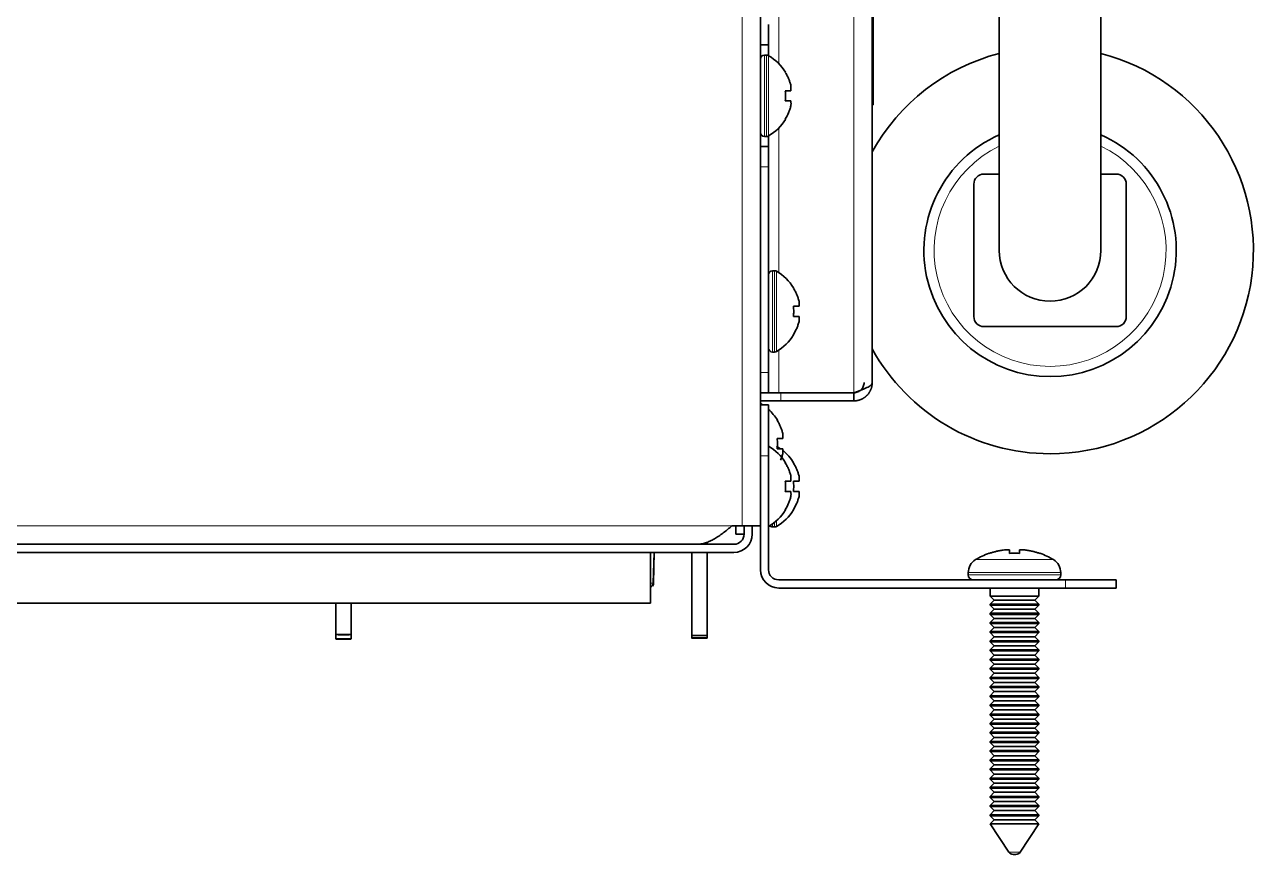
# Model space of a CAD drawing. Header units: millimetres. Extents: x -1803 to 2559, y -1143 to 2136.
# Drawn here: x 9.5 to 130.4, y 14 to 95.6 of the extents above; entities that cross this region are included whole.
import ezdxf

# ---------------------------------------------------------------- set-up
doc = ezdxf.new("R2010")
doc.units = ezdxf.units.MM

msp = doc.modelspace()

# ---------------------------------------------------------------- linework, layer by layer
at = {"linetype": 'Continuous', "lineweight": 13}
for p, q in [((80.05, 939.79), (80.05, 46.3)), ((91.05, 146.6), (91.05, 59.4)), ((83.65, 135.28), (83.65, 91.77)), ((82.25, 92.6), (82.25, 88.6)), ((82.45, 92.6), (82.45, 88.6)), ((82.65, 92.55), (82.65, 88.6)), ((82.25, 88.6), (82.25, 84.6)), ((82.45, 88.6), (82.45, 84.6)), ((82.65, 88.6), (82.65, 84.66)), ((83.65, 85.43), (83.65, 71.23)), ((81.85, 81.6), (82.65, 81.6)), ((83.05, 71.4), (83.05, 67.4)), ((83.25, 71.4), (83.25, 67.4)), ((83.45, 71.35), (83.45, 67.4)), ((83.05, 67.4), (83.05, 63.4)), ((83.25, 67.4), (83.25, 63.4)), ((83.45, 67.4), (83.45, 63.46)), ((83.65, 63.58), (83.65, 59.4)), ((82.65, 61.4), (81.85, 61.4)), ((83.85, 58.6), (83.85, 59.4)), ((81.85, 58.35), (81.85, 58.2)), ((82.65, 53.2), (81.85, 53.2)), ((82.65, 54.15), (82.65, 50.2)), ((82.65, 50.2), (82.65, 46.26)), ((79.05, 46.3), (-331.15, 46.3)), ((83.05, 46.52), (83.05, 46.2)), ((83.25, 46.67), (83.25, 46.2)), ((83.45, 46.84), (83.45, 46.26)), ((103.03, 42.99), (106.85, 42.99)), ((106.85, 42.99), (110.68, 42.99)), ((102.3, 41.71), (106.85, 41.71)), ((102.3, 41.5), (106.85, 41.5)), ((106.85, 41.71), (111.4, 41.71)), ((106.85, 41.5), (111.4, 41.5)), ((71.3, 40.69), (71.35, 40.69)), ((111.85, 40.2), (111.85, 41)), ((107.4, 14.23), (106.3, 14.23))]:
    msp.add_line(p, q, dxfattribs=at)
at = {"linetype": 'Continuous', "lineweight": 35}
for p, q in [((81.85, 939.79), (81.85, 46.3)), ((92.85, 60.4), (92.85, 146.6)), ((115.35, 73.4), (115.35, 123.4)), ((92.95, 98.72), (92.95, 87.7)), ((105.35, 73.4), (105.35, 97.52)), ((82.65, 95.6), (82.65, 93.6)), ((81.85, 93.6), (82.65, 93.6)), ((82.65, 93.6), (82.65, 92.55)), ((82.45, 92.6), (82.25, 92.6)), ((84.3, 90.9), (84.33, 90.9)), ((92.85, 87.7), (92.95, 87.7)), ((84.33, 86.3), (84.3, 86.3)), ((82.65, 84.66), (82.65, 83.6)), ((81.85, 83.6), (82.65, 83.6)), ((82.25, 84.6), (82.45, 84.6)), ((82.65, 83.6), (82.65, 81.6)), ((82.65, 81.6), (82.65, 61.4)), ((102.85, 79.9), (102.85, 66.9)), ((105.35, 80.9), (103.85, 80.9)), ((116.85, 80.9), (115.35, 80.9)), ((117.85, 66.9), (117.85, 79.9)), ((83.25, 71.4), (83.05, 71.4)), ((85.1, 69.7), (85.13, 69.7)), ((103.85, 65.9), (116.85, 65.9)), ((85.13, 65.1), (85.1, 65.1)), ((83.05, 63.4), (83.25, 63.4)), ((82.65, 61.4), (82.65, 59.4)), ((82.65, 59.4), (81.85, 59.4)), ((83.65, 59.4), (82.65, 59.4)), ((91.05, 59.4), (83.65, 59.4)), ((91.05, 59.4), (91.05, 58.6)), ((83.85, 58.6), (81.85, 58.6)), ((81.85, 53.2), (81.85, 58.2)), ((81.85, 58.2), (82.65, 58.2)), ((82.65, 58.2), (82.65, 53.2)), ((91.05, 58.6), (83.85, 58.6)), ((83.5, 56.7), (83.53, 56.7)), ((81.85, 42), (81.85, 53.2)), ((82.65, 42), (82.65, 53.2)), ((84.3, 52.5), (84.33, 52.5)), ((85.1, 52.5), (85.13, 52.5)), ((84.33, 47.9), (84.3, 47.9)), ((85.13, 47.9), (85.1, 47.9)), ((80.05, 46.3), (79.05, 46.3)), ((79.45, 45.5), (79.45, 46.3)), ((81.85, 46.3), (80.05, 46.3)), ((80.25, 46.3), (80.25, 45.5)), ((81.05, 46.3), (81.05, 45.5)), ((83.05, 46.2), (83.25, 46.2)), ((79.45, 45.5), (80.25, 45.5)), ((79.25, 43.7), (-436.55, 43.7)), ((75.59, 44.5), (-433.88, 44.5)), ((71.05, 38.7), (71.05, 43.7)), ((71.4, 43.7), (71.3, 40.69)), ((71.4, 43.7), (71.35, 40.69)), ((75.1, 43.7), (75.1, 35.53)), ((79.25, 44.5), (75.59, 44.5)), ((76.6, 44.5), (76.6, 44.71)), ((76.6, 35.53), (76.6, 43.7)), ((104.35, 43.6), (104.35, 43.61)), ((109.35, 43.6), (109.35, 43.61)), ((102.3, 41.71), (102.3, 41.5)), ((111.4, 41.5), (111.4, 41.71)), ((111.85, 41), (83.65, 41)), ((111.85, 40.2), (83.65, 40.2)), ((104.45, 40.2), (104.45, 39.41)), ((109.25, 39.41), (109.25, 40.2)), ((111.85, 41), (116.85, 41)), ((116.85, 40.2), (111.85, 40.2)), ((116.85, 41), (116.85, 40.2)), ((6.05, 38.7), (71.05, 38.7)), ((40.1, 38.7), (40.1, 35.62)), ((41.6, 35.62), (41.6, 38.7)), ((104.45, 39.41), (104.85, 39.01)), ((104.45, 39.41), (109.25, 39.41)), ((104.85, 39.01), (104.45, 38.61)), ((108.85, 39.01), (104.85, 39.01)), ((108.85, 39.01), (109.25, 39.41)), ((109.25, 38.61), (108.85, 39.01)), ((109.25, 38.61), (104.45, 38.61)), ((104.45, 38.61), (104.45, 38.51)), ((104.45, 38.51), (109.25, 38.51)), ((104.45, 38.51), (104.85, 38.11)), ((104.85, 38.11), (104.45, 37.71)), ((104.45, 37.71), (106.85, 37.71)), ((104.45, 37.71), (104.45, 37.61)), ((104.45, 37.61), (109.25, 37.61)), ((104.45, 37.61), (104.85, 37.21)), ((108.85, 38.11), (104.85, 38.11)), ((106.85, 37.71), (109.25, 37.71)), ((108.85, 38.11), (109.25, 38.51)), ((109.25, 37.71), (108.85, 38.11)), ((108.85, 37.21), (109.25, 37.61)), ((109.25, 38.51), (109.25, 38.61)), ((109.25, 37.61), (109.25, 37.71)), ((104.85, 37.21), (104.45, 36.81)), ((104.45, 36.81), (104.45, 36.71)), ((109.25, 36.81), (104.45, 36.81)), ((104.45, 36.71), (109.25, 36.71)), ((104.45, 36.71), (104.85, 36.31)), ((104.85, 36.31), (104.45, 35.91)), ((108.85, 37.21), (104.85, 37.21)), ((108.85, 36.31), (104.85, 36.31)), ((109.25, 36.81), (108.85, 37.21)), ((108.85, 36.31), (109.25, 36.71)), ((109.25, 35.91), (108.85, 36.31)), ((109.25, 36.71), (109.25, 36.81)), ((40.1, 35.62), (40.1, 35.19)), ((41.6, 35.19), (41.6, 35.62)), ((75.1, 35.53), (75.1, 35.28)), ((76.6, 35.28), (76.6, 35.53)), ((109.25, 35.91), (104.45, 35.91)), ((104.45, 35.91), (104.45, 35.81)), ((104.45, 35.81), (109.25, 35.81)), ((104.45, 35.81), (104.85, 35.41)), ((104.85, 35.41), (104.45, 35.01)), ((108.85, 35.41), (104.85, 35.41)), ((108.85, 35.41), (109.25, 35.81)), ((109.25, 35.01), (108.85, 35.41)), ((109.25, 35.81), (109.25, 35.91)), ((109.25, 35.01), (104.45, 35.01)), ((104.45, 35.01), (104.45, 34.91)), ((104.45, 34.91), (109.25, 34.91)), ((104.45, 34.91), (104.85, 34.51)), ((104.85, 34.51), (104.45, 34.11)), ((109.25, 34.11), (104.45, 34.11)), ((104.45, 34.11), (104.45, 34.01)), ((104.45, 34.01), (109.25, 34.01)), ((104.45, 34.01), (104.85, 33.61)), ((108.85, 34.51), (104.85, 34.51)), ((108.85, 34.51), (109.25, 34.91)), ((109.25, 34.11), (108.85, 34.51)), ((108.85, 33.61), (109.25, 34.01)), ((109.25, 34.91), (109.25, 35.01)), ((109.25, 34.01), (109.25, 34.11)), ((104.85, 33.61), (104.45, 33.21)), ((104.45, 33.21), (106.85, 33.21)), ((104.45, 33.21), (104.45, 33.11)), ((104.45, 33.11), (109.25, 33.11)), ((104.45, 33.11), (104.85, 32.71)), ((104.85, 32.71), (104.45, 32.31)), ((108.85, 33.61), (104.85, 33.61)), ((108.85, 32.71), (104.85, 32.71)), ((106.85, 33.21), (109.25, 33.21)), ((109.25, 33.21), (108.85, 33.61)), ((108.85, 32.71), (109.25, 33.11)), ((109.25, 32.31), (108.85, 32.71)), ((109.25, 33.11), (109.25, 33.21)), ((109.25, 32.31), (104.45, 32.31)), ((104.45, 32.31), (104.45, 32.21)), ((104.45, 32.21), (104.85, 31.81)), ((104.45, 32.21), (109.25, 32.21)), ((104.85, 31.81), (104.45, 31.41)), ((108.85, 31.81), (104.85, 31.81)), ((108.85, 31.81), (109.25, 32.21)), ((109.25, 31.41), (108.85, 31.81)), ((109.25, 32.21), (109.25, 32.31)), ((109.25, 31.41), (104.45, 31.41)), ((104.45, 31.41), (104.45, 31.31)), ((104.45, 31.31), (104.85, 30.91)), ((104.45, 31.31), (109.25, 31.31)), ((104.85, 30.91), (104.45, 30.51)), ((109.25, 30.51), (104.45, 30.51)), ((104.45, 30.51), (104.45, 30.41)), ((104.45, 30.41), (104.85, 30.01)), ((104.45, 30.41), (109.25, 30.41)), ((108.85, 30.91), (104.85, 30.91)), ((108.85, 30.91), (109.25, 31.31)), ((109.25, 30.51), (108.85, 30.91)), ((108.85, 30.01), (109.25, 30.41)), ((109.25, 31.31), (109.25, 31.41)), ((109.25, 30.41), (109.25, 30.51)), ((104.85, 30.01), (104.45, 29.61)), ((109.25, 29.61), (104.45, 29.61)), ((104.45, 29.61), (104.45, 29.51)), ((104.45, 29.51), (104.85, 29.11)), ((104.45, 29.51), (109.25, 29.51)), ((104.85, 29.11), (104.45, 28.71)), ((108.85, 30.01), (104.85, 30.01)), ((108.85, 29.11), (104.85, 29.11)), ((109.25, 29.61), (108.85, 30.01)), ((108.85, 29.11), (109.25, 29.51)), ((109.25, 28.71), (108.85, 29.11)), ((109.25, 29.51), (109.25, 29.61)), ((104.45, 28.71), (106.85, 28.71)), ((104.45, 28.71), (104.45, 28.61)), ((104.45, 28.61), (109.25, 28.61)), ((104.45, 28.61), (104.85, 28.21)), ((104.85, 28.21), (104.45, 27.81)), ((109.25, 27.81), (104.45, 27.81)), ((104.45, 27.81), (104.45, 27.71)), ((108.85, 28.21), (104.85, 28.21)), ((106.85, 28.71), (109.25, 28.71)), ((108.85, 28.21), (109.25, 28.61)), ((109.25, 27.81), (108.85, 28.21)), ((109.25, 28.61), (109.25, 28.71)), ((109.25, 27.71), (109.25, 27.81)), ((104.45, 27.71), (104.85, 27.31)), ((104.45, 27.71), (109.25, 27.71)), ((104.85, 27.31), (104.45, 26.91)), ((104.45, 26.91), (106.85, 26.91)), ((104.45, 26.91), (104.45, 26.81)), ((104.45, 26.81), (104.85, 26.41)), ((104.45, 26.81), (109.25, 26.81)), ((108.85, 27.31), (104.85, 27.31)), ((106.85, 26.91), (109.25, 26.91)), ((108.85, 27.31), (109.25, 27.71)), ((109.25, 26.91), (108.85, 27.31)), ((108.85, 26.41), (109.25, 26.81)), ((109.25, 26.81), (109.25, 26.91)), ((104.85, 26.41), (104.45, 26.01)), ((109.25, 26.01), (104.45, 26.01)), ((104.45, 26.01), (104.45, 25.91)), ((104.45, 25.91), (109.25, 25.91)), ((104.45, 25.91), (104.85, 25.51)), ((104.85, 25.51), (104.45, 25.11)), ((108.85, 26.41), (104.85, 26.41)), ((108.85, 25.51), (104.85, 25.51)), ((109.25, 26.01), (108.85, 26.41)), ((108.85, 25.51), (109.25, 25.91)), ((109.25, 25.11), (108.85, 25.51)), ((109.25, 25.91), (109.25, 26.01)), ((109.25, 25.11), (104.45, 25.11)), ((104.45, 25.11), (104.45, 25.01)), ((104.45, 25.01), (109.25, 25.01)), ((104.45, 25.01), (104.85, 24.61)), ((104.85, 24.61), (104.45, 24.21)), ((104.45, 24.21), (104.45, 24.11)), ((109.25, 24.21), (104.45, 24.21)), ((108.85, 24.61), (104.85, 24.61)), ((108.85, 24.61), (109.25, 25.01)), ((109.25, 24.21), (108.85, 24.61)), ((109.25, 25.01), (109.25, 25.11)), ((109.25, 24.11), (109.25, 24.21)), ((104.45, 24.11), (109.25, 24.11)), ((104.45, 24.11), (104.85, 23.71)), ((104.85, 23.71), (104.45, 23.31)), ((104.45, 23.31), (104.45, 23.21)), ((109.25, 23.31), (104.45, 23.31)), ((104.45, 23.21), (109.25, 23.21)), ((104.45, 23.21), (104.85, 22.81)), ((108.85, 23.71), (104.85, 23.71)), ((108.85, 23.71), (109.25, 24.11)), ((109.25, 23.31), (108.85, 23.71)), ((108.85, 22.81), (109.25, 23.21)), ((109.25, 23.21), (109.25, 23.31)), ((104.85, 22.81), (104.45, 22.41)), ((104.45, 22.41), (104.45, 22.31)), ((109.25, 22.41), (104.45, 22.41)), ((104.45, 22.31), (109.25, 22.31)), ((104.45, 22.31), (104.85, 21.91)), ((104.85, 21.91), (104.45, 21.51)), ((108.85, 22.81), (104.85, 22.81)), ((108.85, 21.91), (104.85, 21.91)), ((109.25, 22.41), (108.85, 22.81)), ((108.85, 21.91), (109.25, 22.31)), ((109.25, 21.51), (108.85, 21.91)), ((109.25, 22.31), (109.25, 22.41)), ((104.45, 21.51), (104.45, 21.41)), ((109.25, 21.51), (104.45, 21.51)), ((104.45, 21.41), (109.25, 21.41)), ((104.45, 21.41), (104.85, 21.01)), ((104.85, 21.01), (104.45, 20.61)), ((104.45, 20.61), (104.45, 20.51)), ((109.25, 20.61), (104.45, 20.61)), ((108.85, 21.01), (104.85, 21.01)), ((108.85, 21.01), (109.25, 21.41)), ((109.25, 20.61), (108.85, 21.01)), ((109.25, 21.41), (109.25, 21.51)), ((109.25, 20.51), (109.25, 20.61)), ((104.45, 20.51), (109.25, 20.51)), ((104.45, 20.51), (104.85, 20.11)), ((104.85, 20.11), (104.45, 19.71)), ((109.25, 19.71), (104.45, 19.71)), ((104.45, 19.71), (104.45, 19.61)), ((104.45, 19.61), (104.85, 19.21)), ((104.45, 19.61), (109.25, 19.61)), ((108.85, 20.11), (104.85, 20.11)), ((108.85, 20.11), (109.25, 20.51)), ((109.25, 19.71), (108.85, 20.11)), ((108.85, 19.21), (109.25, 19.61)), ((109.25, 19.61), (109.25, 19.71)), ((104.85, 19.21), (104.45, 18.81)), ((109.25, 18.81), (104.45, 18.81)), ((104.45, 18.81), (104.45, 18.71)), ((104.45, 18.71), (104.85, 18.31)), ((104.45, 18.71), (109.25, 18.71)), ((104.85, 18.31), (104.45, 17.91)), ((108.85, 19.21), (104.85, 19.21)), ((108.85, 18.31), (104.85, 18.31)), ((109.25, 18.81), (108.85, 19.21)), ((108.85, 18.31), (109.25, 18.71)), ((109.25, 17.91), (108.85, 18.31)), ((109.25, 18.71), (109.25, 18.81)), ((104.45, 17.91), (104.45, 17.81)), ((109.25, 17.91), (104.45, 17.91)), ((104.45, 17.81), (109.25, 17.81)), ((104.45, 17.81), (104.85, 17.41)), ((104.85, 17.41), (104.45, 17.01)), ((109.25, 17.01), (104.45, 17.01)), ((104.45, 17), (106.3, 14.23)), ((104.45, 17), (109.25, 17)), ((108.85, 17.41), (104.85, 17.41)), ((107.4, 14.23), (109.25, 17)), ((108.85, 17.41), (109.25, 17.81)), ((109.25, 17.01), (108.85, 17.41)), ((109.25, 17.81), (109.25, 17.91)), ((106.99, 14), (106.72, 14))]:
    msp.add_line(p, q, dxfattribs=at)
for centre, radius, start, end in [((82.25, 92.2), 0.4, 90, 180), ((82.45, 92.2), 0.4, 59.6988, 90), ((80.23, 88.4), 4.8, 31.5837, 59.6988), ((110.35, 73.4), 20, 104.4731, 151.0425), ((110.35, 73.4), 20, 270, 75.5269), ((80.55, 88.6), 3.78, 0.0035, 7.6041), ((80.55, 88.6), 3.78, 352.3959, 359.9965), ((80.23, 88.8), 4.8, 300.3012, 328.4186), ((82.25, 85), 0.4, 180, 270), ((82.45, 85), 0.4, 270, 300.3012), ((110.35, 73.4), 12.41, 113.7488, 270), ((110.35, 73.4), 12.41, 270, 66.2512), ((103.85, 79.9), 1, 90, 180), ((116.85, 79.9), 1, 0, 90), ((110.35, 73.4), 5, 180, 0), ((83.05, 71), 0.4, 90, 180), ((83.25, 71), 0.4, 59.6988, 90), ((81.03, 67.2), 4.8, 31.5837, 59.6988), ((81.35, 67.4), 3.78, 0.0035, 7.6041), ((81.35, 67.4), 3.78, 352.3959, 359.9965), ((103.85, 66.9), 1, 180, 270), ((116.85, 66.9), 1, 270, 0), ((81.03, 67.6), 4.8, 300.3012, 328.4186), ((83.05, 63.8), 0.4, 180, 270), ((83.25, 63.8), 0.4, 270, 300.3012), ((110.35, 73.4), 20, 208.9519, 270), ((79.43, 54.2), 4.8, 56.4186, 59.6988), ((79.43, 54.2), 4.8, 31.5837, 47.8685), ((79.75, 54.4), 3.78, 0.0035, 7.6041), ((79.75, 54.4), 3.78, 352.3959, 359.9965), ((80.23, 50), 4.8, 31.5837, 59.6988), ((81.03, 50), 4.8, 54.3179, 59.6988), ((81.03, 50), 4.8, 31.5837, 50.5526), ((80.55, 50.2), 3.78, 0.0035, 7.6041), ((80.55, 50.2), 3.78, 352.3959, 359.9965), ((81.35, 50.2), 3.78, 0.0035, 7.6041), ((81.35, 50.2), 3.78, 352.3959, 359.9965), ((80.23, 50.4), 4.8, 300.3012, 328.4186), ((81.03, 50.4), 4.8, 300.3012, 328.4186), ((83.05, 46.6), 0.4, 224.1183, 270), ((83.25, 46.6), 0.4, 270, 300.3012), ((79.25, 45.5), 1.8, 270, 0), ((79.25, 45.5), 1, 270, 360), ((106.65, 37), 7, 109.1821, 121.2104), ((106.85, 36.44), 7.18, 89.9988, 93.9947), ((106.85, 36.44), 7.18, 86.0053, 90.0012), ((107.05, 37), 7, 58.7896, 70.8179), ((103.8, 41.71), 1.5, 121.2104, 180), ((109.9, 41.71), 1.5, 0, 58.7896), ((83.65, 42), 1.8, 180, 270), ((83.65, 42), 1, 180, 270), ((102.8, 41.5), 0.5, 180, 270), ((110.9, 41.5), 0.5, 270, 0), ((70.8, 40.7), 0.5, 300.6735, 358), ((70.85, 40.7), 0.5, 322.5962, 359), ((106.72, 14.5), 0.5, 213.6901, 270), ((106.99, 14.5), 0.5, 270, 326.3099)]:
    msp.add_arc(centre, radius, start, end, dxfattribs=at)
at = {"linetype": 'Continuous', "lineweight": 13}
for start, end in [(115.9763, 270), (270, 64.0237)]:
    msp.add_arc((110.35, 73.4), 11.41, start, end, dxfattribs=at)
msp.add_ellipse((70.3, 40.7), major_axis=(-1, 0.02), ratio=0.017434, start_param=2.427302, end_param=3.141288, dxfattribs=at)
at = {"linetype": 'Continuous', "lineweight": 35}
for centre in [(40.85, 35.62), (40.85, 35.19), (75.85, 35.53), (75.85, 35.28)]:
    msp.add_ellipse(centre, major_axis=(0.75, 0), ratio=0.017082, dxfattribs=at)
for points in [[(84.85, 89.6), (84.84, 89.66), (84.81, 89.77), (84.75, 89.93), (84.7, 90.09), (84.64, 90.24), (84.57, 90.39), (84.5, 90.55), (84.41, 90.72), (84.34, 90.84), (84.3, 90.9)], [(84.85, 89.1), (84.85, 89.13), (84.86, 89.17), (84.86, 89.25), (84.86, 89.32), (84.86, 89.39), (84.86, 89.46), (84.86, 89.53), (84.85, 89.58), (84.85, 89.6)], [(84.85, 88.1), (84.84, 88.1), (84.81, 88.1), (84.75, 88.1), (84.7, 88.1), (84.64, 88.1), (84.57, 88.1), (84.5, 88.1), (84.41, 88.1), (84.34, 88.1), (84.3, 88.1)], [(84.85, 87.6), (84.85, 87.63), (84.86, 87.68), (84.86, 87.75), (84.87, 87.83), (84.86, 87.9), (84.86, 87.97), (84.86, 88.03), (84.85, 88.08), (84.85, 88.1)], [(85.65, 68.4), (85.64, 68.46), (85.61, 68.57), (85.55, 68.73), (85.5, 68.89), (85.44, 69.04), (85.37, 69.19), (85.3, 69.35), (85.21, 69.52), (85.14, 69.64), (85.1, 69.7)], [(85.65, 67.9), (85.65, 67.93), (85.66, 67.97), (85.66, 68.05), (85.66, 68.12), (85.66, 68.19), (85.66, 68.26), (85.66, 68.33), (85.65, 68.38), (85.65, 68.4)], [(85.65, 66.9), (85.64, 66.9), (85.61, 66.9), (85.55, 66.9), (85.5, 66.9), (85.44, 66.9), (85.37, 66.9), (85.3, 66.9), (85.21, 66.9), (85.14, 66.9), (85.1, 66.9)], [(85.65, 66.4), (85.65, 66.43), (85.66, 66.48), (85.66, 66.55), (85.67, 66.63), (85.66, 66.7), (85.66, 66.77), (85.66, 66.83), (85.65, 66.88), (85.65, 66.9)], [(84.05, 55.4), (84.04, 55.46), (84.01, 55.57), (83.95, 55.73), (83.9, 55.89), (83.84, 56.04), (83.77, 56.19), (83.7, 56.35), (83.61, 56.52), (83.54, 56.64), (83.5, 56.7)], [(84.05, 54.9), (84.05, 54.93), (84.06, 54.97), (84.06, 55.05), (84.06, 55.12), (84.06, 55.19), (84.06, 55.26), (84.06, 55.33), (84.05, 55.38), (84.05, 55.4)], [(84.05, 53.9), (84.04, 53.9), (84.01, 53.9), (83.95, 53.9), (83.9, 53.9), (83.84, 53.9), (83.77, 53.9), (83.7, 53.9), (83.61, 53.9), (83.54, 53.9), (83.5, 53.9)], [(84.05, 53.4), (84.05, 53.43), (84.06, 53.48), (84.06, 53.55), (84.07, 53.63), (84.06, 53.7), (84.06, 53.77), (84.06, 53.83), (84.05, 53.88), (84.05, 53.9)], [(84.85, 51.2), (84.84, 51.26), (84.81, 51.37), (84.75, 51.53), (84.7, 51.69), (84.64, 51.84), (84.57, 51.99), (84.5, 52.15), (84.41, 52.32), (84.34, 52.44), (84.3, 52.5)], [(85.65, 51.2), (85.64, 51.26), (85.61, 51.37), (85.55, 51.53), (85.5, 51.69), (85.44, 51.84), (85.37, 51.99), (85.3, 52.15), (85.21, 52.32), (85.14, 52.44), (85.1, 52.5)], [(84.85, 50.7), (84.85, 50.73), (84.86, 50.77), (84.86, 50.85), (84.86, 50.92), (84.86, 50.99), (84.86, 51.06), (84.86, 51.13), (84.85, 51.18), (84.85, 51.2)], [(85.65, 50.7), (85.65, 50.73), (85.66, 50.77), (85.66, 50.85), (85.66, 50.92), (85.66, 50.99), (85.66, 51.06), (85.66, 51.13), (85.65, 51.18), (85.65, 51.2)], [(84.85, 49.7), (84.84, 49.7), (84.81, 49.7), (84.75, 49.7), (84.7, 49.7), (84.64, 49.7), (84.57, 49.7), (84.5, 49.7), (84.41, 49.7), (84.34, 49.7), (84.3, 49.7)], [(84.85, 49.2), (84.85, 49.23), (84.86, 49.28), (84.86, 49.35), (84.87, 49.43), (84.86, 49.5), (84.86, 49.57), (84.86, 49.63), (84.85, 49.68), (84.85, 49.7)], [(85.65, 49.7), (85.64, 49.7), (85.61, 49.7), (85.55, 49.7), (85.5, 49.7), (85.44, 49.7), (85.37, 49.7), (85.3, 49.7), (85.21, 49.7), (85.14, 49.7), (85.1, 49.7)], [(85.65, 49.2), (85.65, 49.23), (85.66, 49.28), (85.66, 49.35), (85.67, 49.43), (85.66, 49.5), (85.66, 49.57), (85.66, 49.63), (85.65, 49.68), (85.65, 49.7)], [(105.85, 43.94), (105.77, 43.93), (105.62, 43.91), (105.43, 43.88), (105.25, 43.85), (105.09, 43.81), (104.94, 43.77), (104.79, 43.74), (104.65, 43.69), (104.5, 43.65), (104.4, 43.61), (104.35, 43.6)], [(106.35, 43.94), (106.33, 43.94), (106.28, 43.95), (106.21, 43.95), (106.14, 43.95), (106.07, 43.95), (106, 43.95), (105.93, 43.95), (105.88, 43.94), (105.85, 43.94)], [(106.35, 43.6), (106.35, 43.61), (106.35, 43.65), (106.35, 43.69), (106.35, 43.74), (106.35, 43.78), (106.35, 43.81), (106.35, 43.85), (106.35, 43.88), (106.35, 43.91), (106.35, 43.93), (106.35, 43.94)], [(107.85, 43.94), (107.83, 43.94), (107.78, 43.95), (107.7, 43.95), (107.63, 43.95), (107.56, 43.95), (107.49, 43.95), (107.42, 43.95), (107.38, 43.94), (107.35, 43.94)], [(107.35, 43.94), (107.35, 43.93), (107.35, 43.91), (107.35, 43.88), (107.35, 43.85), (107.35, 43.81), (107.35, 43.77), (107.35, 43.74), (107.35, 43.69), (107.35, 43.65), (107.35, 43.61), (107.35, 43.6)], [(109.35, 43.6), (109.3, 43.61), (109.2, 43.65), (109.05, 43.69), (108.9, 43.74), (108.75, 43.78), (108.6, 43.81), (108.44, 43.85), (108.26, 43.88), (108.07, 43.91), (107.93, 43.93), (107.85, 43.94)]]:
    msp.add_open_spline(points, degree=3, dxfattribs=at)
for points, knots in [([(84.3, 89.1), (84.42, 89.1), (84.53, 89.1), (84.67, 89.1), (84.71, 89.1), (84.79, 89.1), (84.82, 89.1), (84.85, 89.1)], [0, 0, 0, 0, 0.5, 0.5, 0.75, 0.75, 1, 1, 1, 1]), ([(84.3, 86.3), (84.42, 86.51), (84.53, 86.72), (84.67, 87.04), (84.71, 87.15), (84.79, 87.37), (84.82, 87.49), (84.85, 87.6)], [0, 0, 0, 0, 0.5, 0.5, 0.75, 0.75, 1, 1, 1, 1]), ([(85.1, 67.9), (85.22, 67.9), (85.33, 67.9), (85.47, 67.9), (85.51, 67.9), (85.59, 67.9), (85.62, 67.9), (85.65, 67.9)], [0, 0, 0, 0, 0.5, 0.5, 0.75, 0.75, 1, 1, 1, 1]), ([(85.1, 65.1), (85.22, 65.31), (85.33, 65.52), (85.47, 65.84), (85.51, 65.95), (85.59, 66.17), (85.62, 66.29), (85.65, 66.4)], [0, 0, 0, 0, 0.5, 0.5, 0.75, 0.75, 1, 1, 1, 1]), ([(91.05, 58.6), (91.06, 58.6), (91.07, 58.6), (91.1, 58.6), (91.12, 58.6), (91.14, 58.61), (91.16, 58.61), (91.18, 58.61), (91.2, 58.61), (91.22, 58.61), (91.25, 58.61), (91.27, 58.62), (91.29, 58.62), (91.31, 58.62), (91.33, 58.62), (91.35, 58.63), (91.37, 58.63), (91.39, 58.64), (91.41, 58.64), (91.44, 58.64), (91.46, 58.65), (91.48, 58.65), (91.5, 58.66), (91.52, 58.66), (91.54, 58.67), (91.56, 58.68), (91.58, 58.68), (91.6, 58.69), (91.62, 58.7), (91.64, 58.7), (91.66, 58.71), (91.68, 58.72), (91.7, 58.72), (91.72, 58.73), (91.74, 58.74), (91.76, 58.75), (91.78, 58.76), (91.8, 58.77), (91.82, 58.77), (91.84, 58.78), (91.86, 58.79), (91.88, 58.8), (91.9, 58.81), (91.92, 58.82), (91.93, 58.83), (91.95, 58.84), (91.97, 58.85), (91.99, 58.87), (92.01, 58.88), (92.03, 58.89), (92.04, 58.9), (92.06, 58.91), (92.08, 58.92), (92.1, 58.94), (92.11, 58.95), (92.13, 58.96), (92.15, 58.97), (92.17, 58.99), (92.18, 59), (92.2, 59.01), (92.22, 59.03), (92.23, 59.04), (92.25, 59.06), (92.26, 59.07), (92.28, 59.09), (92.3, 59.1), (92.31, 59.12), (92.32, 59.13), (92.33, 59.13), (92.33, 59.13), (92.33, 59.13), (92.33, 59.13), (92.33, 59.13), (92.33, 59.13), (92.33, 59.13), (92.33, 59.13), (92.33, 59.14), (92.34, 59.15), (92.36, 59.17), (92.4, 59.2), (92.45, 59.27), (92.51, 59.34), (92.55, 59.4), (92.58, 59.45), (92.62, 59.52), (92.67, 59.61), (92.71, 59.69), (92.73, 59.75), (92.75, 59.79), (92.76, 59.83), (92.77, 59.87), (92.78, 59.91), (92.8, 59.95), (92.81, 59.99), (92.81, 60.03), (92.82, 60.07), (92.83, 60.11), (92.84, 60.15), (92.84, 60.2), (92.85, 60.24), (92.85, 60.28), (92.85, 60.32), (92.85, 60.36), (92.85, 60.39), (92.85, 60.4)], [0, 0, 0, 0, 0.007576, 0.015152, 0.022728, 0.030303, 0.037879, 0.045455, 0.05303, 0.060606, 0.068182, 0.075758, 0.083335, 0.090911, 0.098487, 0.106064, 0.113641, 0.121217, 0.128794, 0.136371, 0.143948, 0.151525, 0.159102, 0.166679, 0.174256, 0.181833, 0.189409, 0.196986, 0.204562, 0.212138, 0.219714, 0.22729, 0.234865, 0.242441, 0.250016, 0.25759, 0.265165, 0.272739, 0.280313, 0.287887, 0.295461, 0.303034, 0.310607, 0.318181, 0.325754, 0.333327, 0.3409, 0.348474, 0.356048, 0.363622, 0.371196, 0.37877, 0.386345, 0.393921, 0.401496, 0.409072, 0.416648, 0.424225, 0.431802, 0.439379, 0.446957, 0.454535, 0.462113, 0.469692, 0.47727, 0.484849, 0.492428, 0.500007, 0.500022, 0.500037, 0.500067, 0.500128, 0.50025, 0.500494, 0.500981, 0.501956, 0.503906, 0.507805, 0.515603, 0.531201, 0.562395, 0.606188, 0.624795, 0.642991, 0.669868, 0.705428, 0.749676, 0.764398, 0.779121, 0.793846, 0.808571, 0.823297, 0.838024, 0.852751, 0.867478, 0.882205, 0.896931, 0.911657, 0.926382, 0.941107, 0.955831, 0.970554, 0.985277, 1, 1, 1, 1]), ([(91.05, 59.4), (91.12, 59.4), (91.18, 59.41), (91.31, 59.43), (91.38, 59.45), (91.5, 59.5), (91.55, 59.54), (91.66, 59.61), (91.71, 59.65), (91.81, 59.74), (91.85, 59.79), (91.92, 59.9), (91.95, 59.96), (92, 60.08), (92.02, 60.14), (92.05, 60.27), (92.05, 60.34), (92.05, 60.4)], [0, 0, 0, 0, 0.125, 0.125, 0.25, 0.25, 0.375, 0.375, 0.5, 0.5, 0.625, 0.625, 0.75, 0.75, 0.875, 0.875, 1, 1, 1, 1]), ([(91.05, 59.4), (91.17, 59.44), (91.29, 59.49), (91.52, 59.57), (91.63, 59.61), (91.85, 59.69), (91.96, 59.74), (92.15, 59.82), (92.24, 59.86), (92.41, 59.94), (92.48, 59.99), (92.62, 60.07), (92.67, 60.11), (92.76, 60.19), (92.8, 60.24), (92.84, 60.32), (92.85, 60.36), (92.85, 60.4)], [0, 0, 0, 0, 0.125, 0.125, 0.25, 0.25, 0.375, 0.375, 0.5, 0.5, 0.625, 0.625, 0.75, 0.75, 0.875, 0.875, 1, 1, 1, 1]), ([(83.5, 54.9), (83.62, 54.9), (83.73, 54.9), (83.87, 54.9), (83.91, 54.9), (83.99, 54.9), (84.02, 54.9), (84.05, 54.9)], [0, 0, 0, 0, 0.5, 0.5, 0.75, 0.75, 1, 1, 1, 1]), ([(83.84, 52.78), (83.88, 52.87), (83.92, 52.97), (83.99, 53.17), (84.02, 53.29), (84.05, 53.4)], [0, 0, 0, 0, 0.462004, 0.462004, 1, 1, 1, 1]), ([(84.3, 50.7), (84.42, 50.7), (84.53, 50.7), (84.67, 50.7), (84.71, 50.7), (84.79, 50.7), (84.82, 50.7), (84.85, 50.7)], [0, 0, 0, 0, 0.5, 0.5, 0.75, 0.75, 1, 1, 1, 1]), ([(85.1, 50.7), (85.22, 50.7), (85.33, 50.7), (85.47, 50.7), (85.51, 50.7), (85.59, 50.7), (85.62, 50.7), (85.65, 50.7)], [0, 0, 0, 0, 0.5, 0.5, 0.75, 0.75, 1, 1, 1, 1]), ([(84.3, 47.9), (84.42, 48.11), (84.53, 48.32), (84.67, 48.64), (84.71, 48.75), (84.79, 48.97), (84.82, 49.09), (84.85, 49.2)], [0, 0, 0, 0, 0.5, 0.5, 0.75, 0.75, 1, 1, 1, 1]), ([(85.1, 47.9), (85.22, 48.11), (85.33, 48.32), (85.47, 48.64), (85.51, 48.75), (85.59, 48.97), (85.62, 49.09), (85.65, 49.2)], [0, 0, 0, 0, 0.5, 0.5, 0.75, 0.75, 1, 1, 1, 1]), ([(75.59, 44.5), (75.73, 44.5), (75.88, 44.51), (76.17, 44.56), (76.31, 44.59), (76.6, 44.69), (76.74, 44.74), (77.03, 44.87), (77.18, 44.95), (77.47, 45.11), (77.61, 45.2), (77.9, 45.4), (78.04, 45.51), (78.33, 45.72), (78.48, 45.84), (78.76, 46.07), (78.91, 46.19), (79.05, 46.3)], [0, 0, 0, 0, 0.125, 0.125, 0.25, 0.25, 0.375, 0.375, 0.5, 0.5, 0.625, 0.625, 0.75, 0.75, 0.875, 0.875, 1, 1, 1, 1])]:
    msp.add_open_spline(points, degree=3, knots=knots, dxfattribs=at)

doc.saveas('drawing.dxf')
